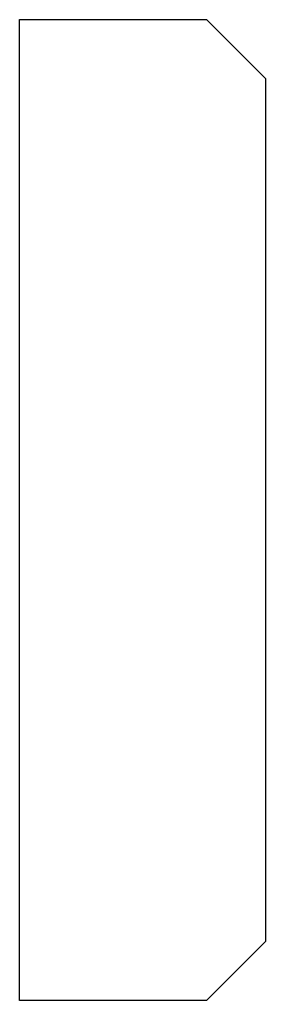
# Model space of a CAD drawing. Header units: inches. Extents: x 0 to 50, y 0 to 200.
import ezdxf

# ---------------------------------------------------------------- set-up
doc = ezdxf.new("R2010")
doc.units = ezdxf.units.IN
doc.header["$MEASUREMENT"] = 0
doc.layers.add('STORA', color=7, linetype='Continuous', lineweight=40)

msp = doc.modelspace()

# ---------------------------------------------------------------- linework, layer by layer
at = {"layer": 'STORA', "lineweight": 30, "elevation": 0}
msp.add_lwpolyline([(0, 199.6), (38.05, 199.6), (50.05, 187.6), (50.05, 12), (38.05, 0), (0, 0), (0, 199.6)], dxfattribs=at)

doc.saveas('drawing.dxf')
